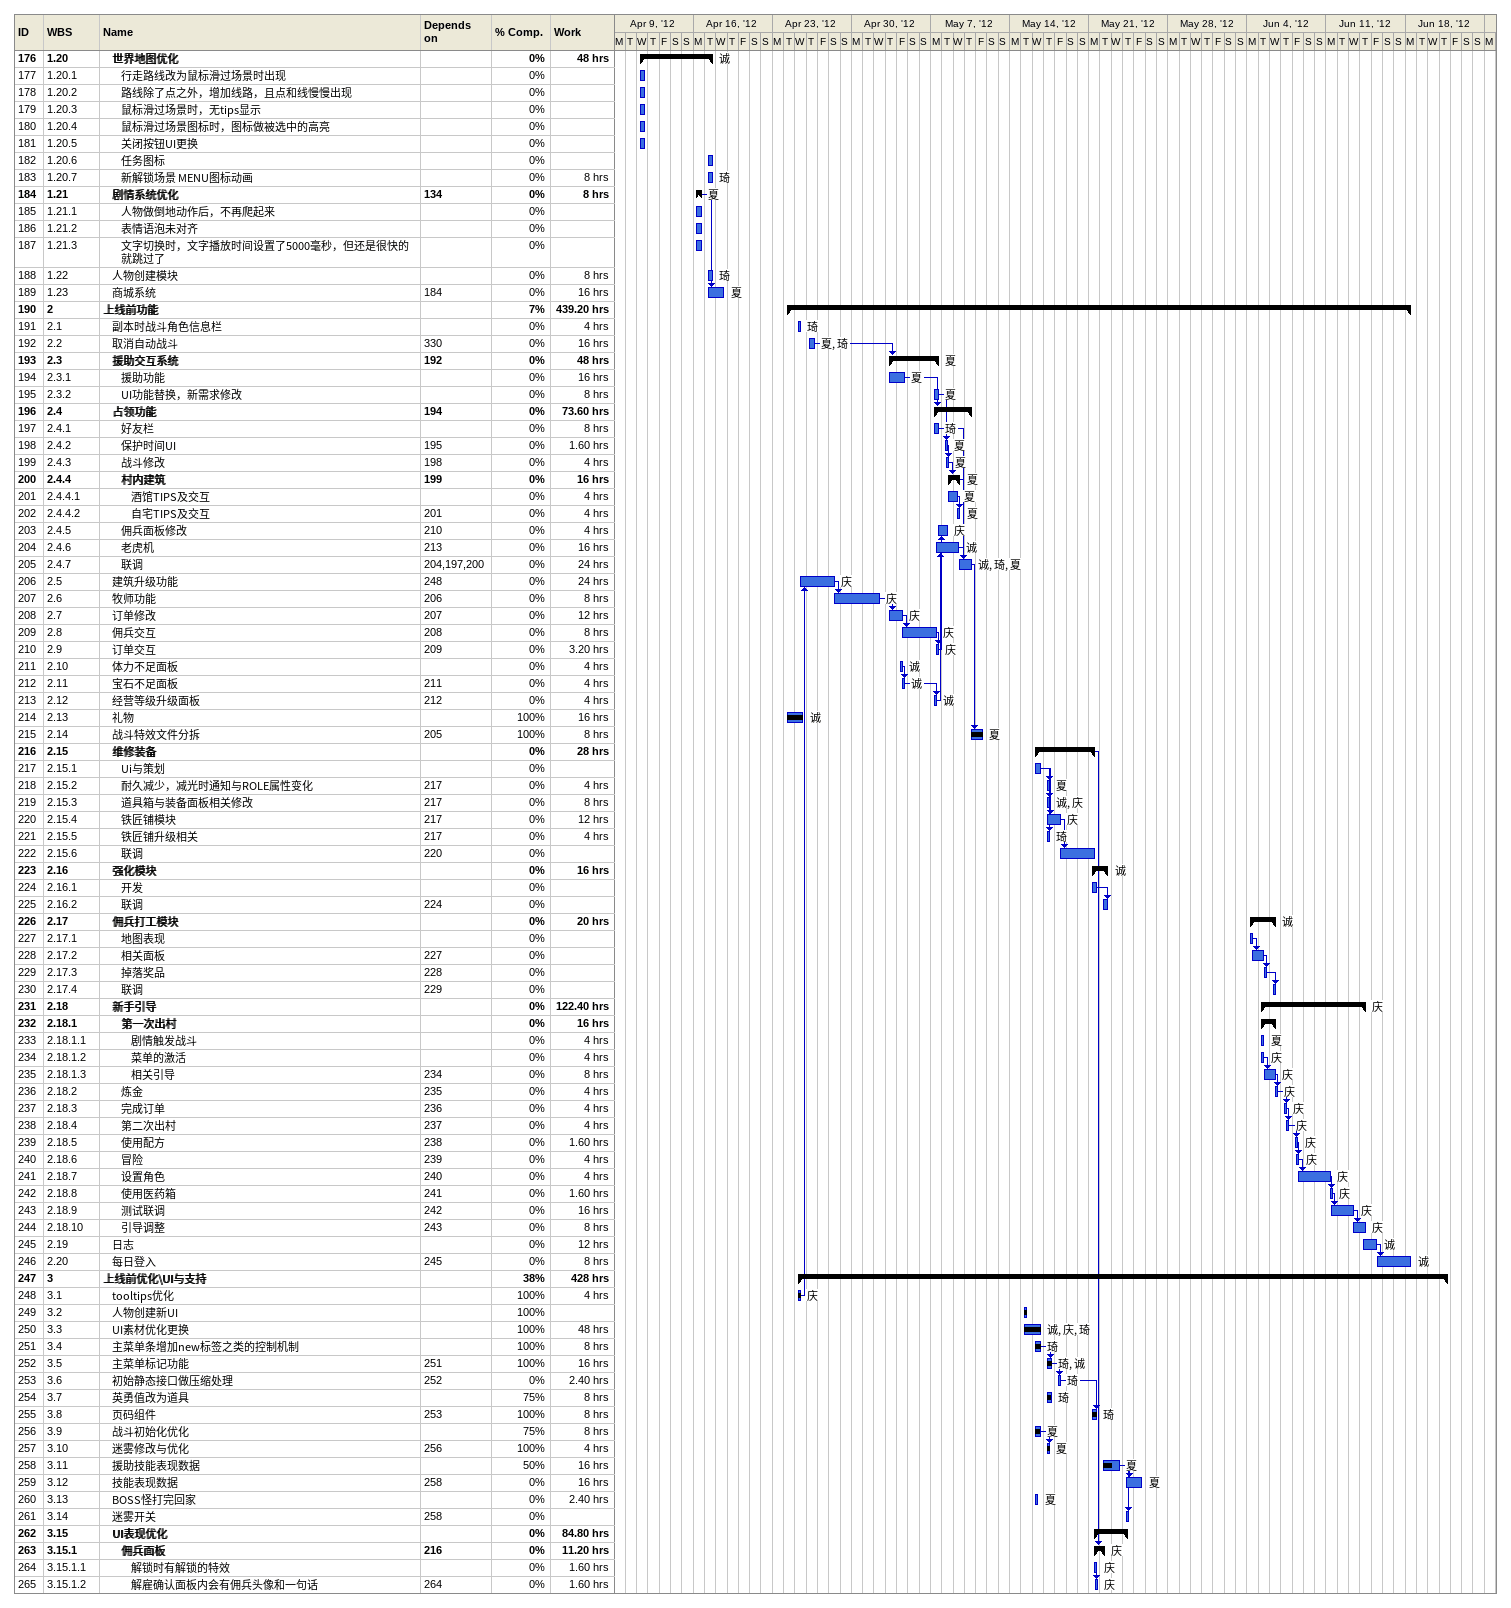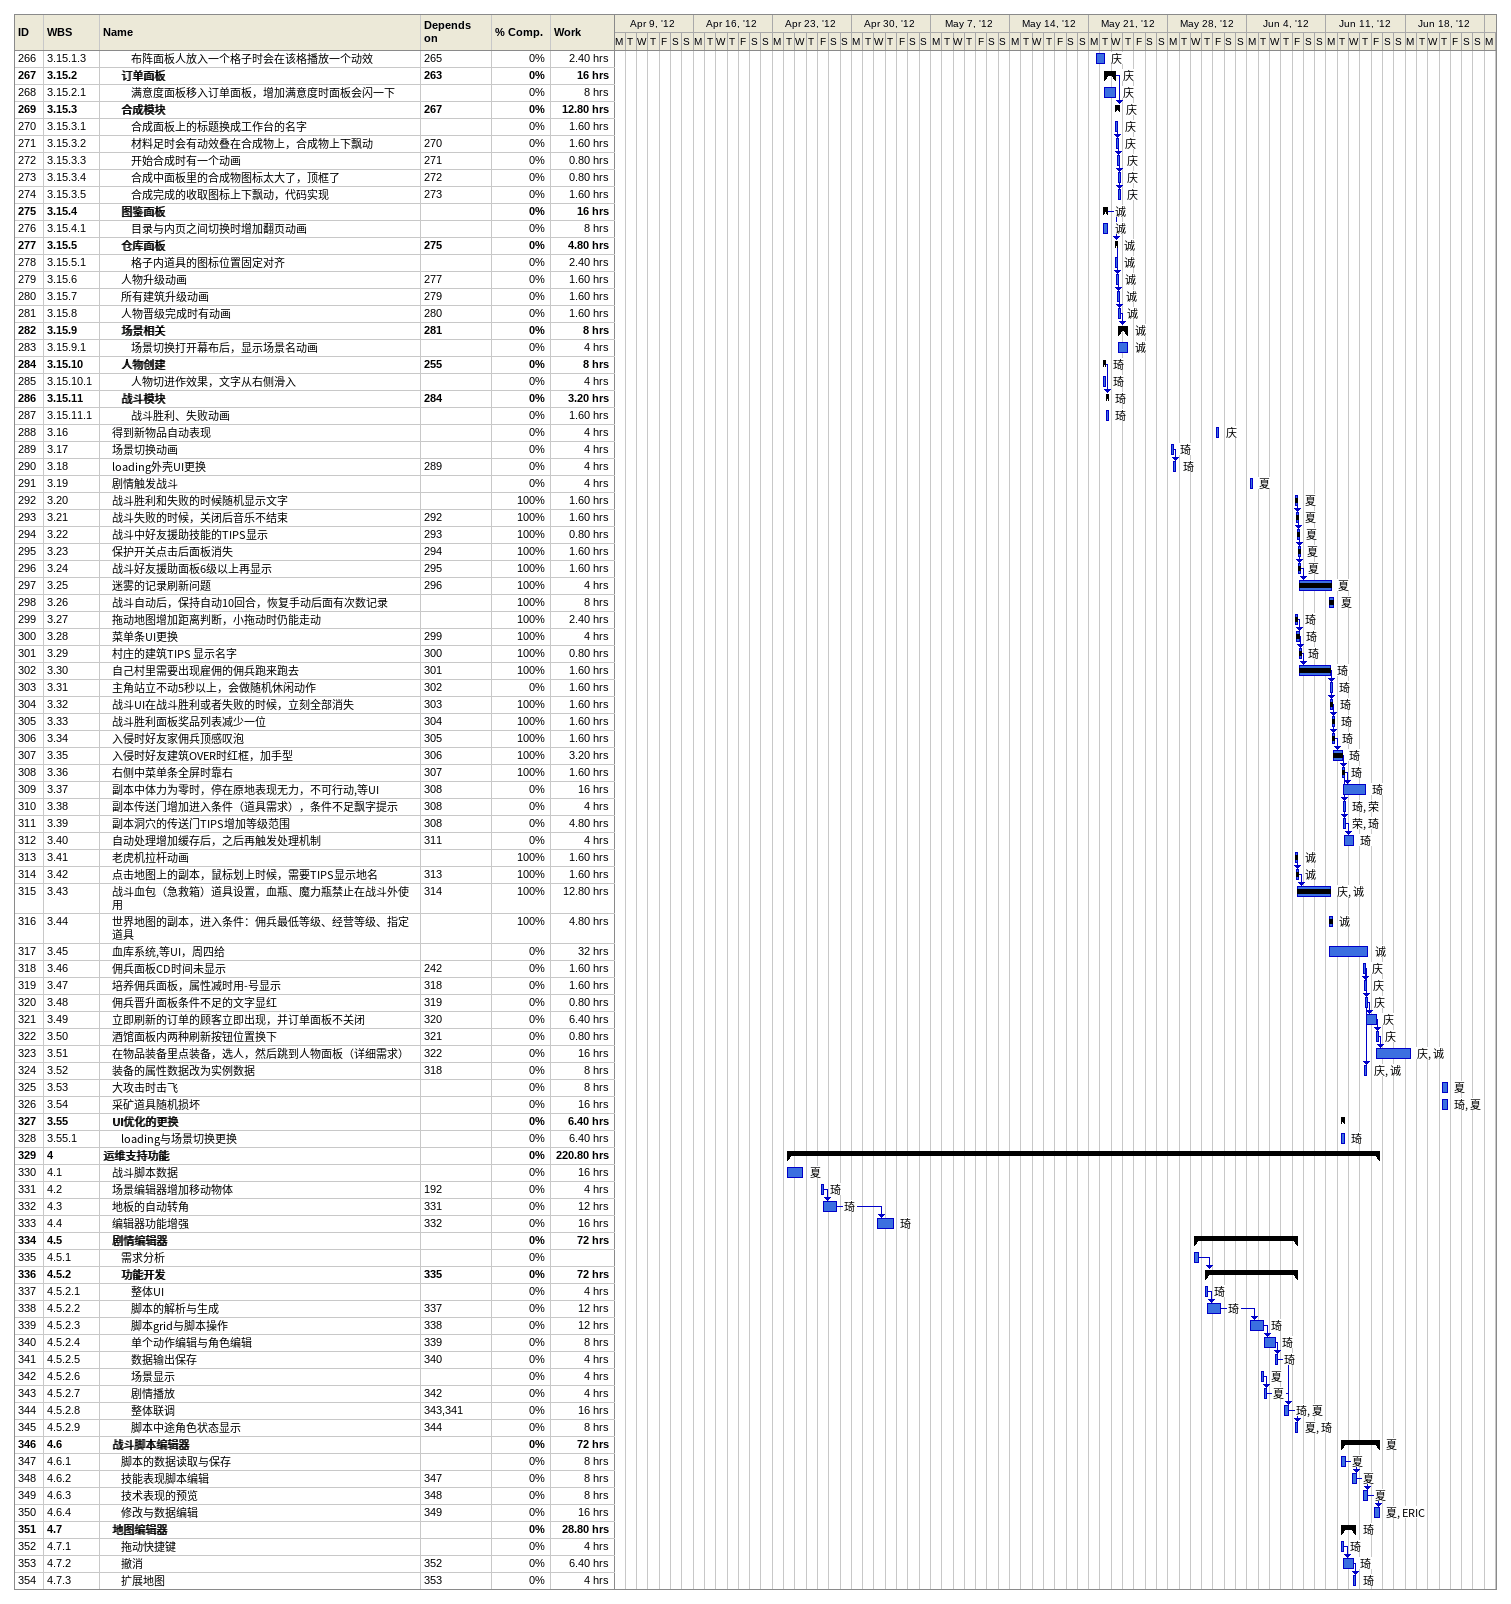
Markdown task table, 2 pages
| ID | WBS | Task | Start | Finish | Predecessors | Resources | % complete | Work (h) |
|---|---|---|---|---|---|---|---|---|
| 176 | 1.20 | **世界地图优化** | 2012-04-11 | 2012-04-17 |  | 诚 | 0 | 48 |
| 177 | 1.20.1 | 行走路线改为鼠标滑过场景时出现 | 2012-04-11 | 2012-04-11 |  |  | 0 |  |
| 178 | 1.20.2 | 路线除了点之外，增加线路，且点和线慢慢出现 | 2012-04-11 | 2012-04-11 |  |  | 0 |  |
| 179 | 1.20.3 | 鼠标滑过场景时，无tips显示 | 2012-04-11 | 2012-04-11 |  |  | 0 |  |
| 180 | 1.20.4 | 鼠标滑过场景图标时，图标做被选中的高亮 | 2012-04-11 | 2012-04-11 |  |  | 0 |  |
| 181 | 1.20.5 | 关闭按钮UI更换 | 2012-04-11 | 2012-04-11 |  |  | 0 |  |
| 182 | 1.20.6 | 任务图标 | 2012-04-17 | 2012-04-17 |  |  | 0 |  |
| 183 | 1.20.7 | 新解锁场景 MENU图标动画 | 2012-04-17 | 2012-04-17 |  | 琦 | 0 | 8 |
| 184 | 1.21 | **剧情系统优化** | 2012-04-16 | 2012-04-16 | 134 | 夏 | 0 | 8 |
| 185 | 1.21.1 | 人物做倒地动作后，不再爬起来 | 2012-04-16 | 2012-04-16 |  |  | 0 |  |
| 186 | 1.21.2 | 表情语泡未对齐 | 2012-04-16 | 2012-04-16 |  |  | 0 |  |
| 187 | 1.21.3 | 文字切换时，文字播放时间设置了5000毫秒，但还是很快的就跳过了 | 2012-04-16 | 2012-04-16 |  |  | 0 |  |
| 188 | 1.22 | 人物创建模块 | 2012-04-17 | 2012-04-17 |  | 琦 | 0 | 8 |
| 189 | 1.23 | 商城系统 | 2012-04-17 | 2012-04-18 | 184 | 夏 | 0 | 16 |
| 190 | 2 | **上线前功能** | 2012-04-24 | 2012-06-18 |  |  | 7 | 439.20 |
| 191 | 2.1 | 副本时战斗角色信息栏 | 2012-04-25 | 2012-04-25 |  | 琦 | 0 | 4 |
| 192 | 2.2 | 取消自动战斗 | 2012-04-26 | 2012-04-26 | 330 | 夏, 琦 | 0 | 16 |
| 193 | 2.3 | **援助交互系统** | 2012-05-03 | 2012-05-07 | 192 | 夏 | 0 | 48 |
| 194 | 2.3.1 | 援助功能 | 2012-05-03 | 2012-05-04 |  | 夏 | 0 | 16 |
| 195 | 2.3.2 | UI功能替换，新需求修改 | 2012-05-07 | 2012-05-07 |  | 夏 | 0 | 8 |
| 196 | 2.4 | **占领功能** | 2012-05-07 | 2012-05-10 | 194 |  | 0 | 73.60 |
| 197 | 2.4.1 | 好友栏 | 2012-05-07 | 2012-05-07 |  | 琦 | 0 | 8 |
| 198 | 2.4.2 | 保护时间UI | 2012-05-08 | 2012-05-08 | 195 | 夏 | 0 | 1.60 |
| 199 | 2.4.3 | 战斗修改 | 2012-05-08 | 2012-05-08 | 198 | 夏 | 0 | 4 |
| 200 | 2.4.4 | **村内建筑** | 2012-05-08 | 2012-05-09 | 199 | 夏 | 0 | 16 |
| 201 | 2.4.4.1 | 酒馆TIPS及交互 | 2012-05-08 | 2012-05-09 |  | 夏 | 0 | 4 |
| 202 | 2.4.4.2 | 自宅TIPS及交互 | 2012-05-09 | 2012-05-09 | 201 | 夏 | 0 | 4 |
| 203 | 2.4.5 | 佣兵面板修改 | 2012-05-07 | 2012-05-08 | 210 | 庆 | 0 | 4 |
| 204 | 2.4.6 | 老虎机 | 2012-05-07 | 2012-05-09 | 213 | 诚 | 0 | 16 |
| 205 | 2.4.7 | 联调 | 2012-05-09 | 2012-05-10 | 204, 197, 200 | 诚, 琦, 夏 | 0 | 24 |
| 206 | 2.5 | 建筑升级功能 | 2012-04-25 | 2012-04-28 | 248 | 庆 | 0 | 24 |
| 207 | 2.6 | 牧师功能 | 2012-04-28 | 2012-05-02 | 206 | 庆 | 0 | 8 |
| 208 | 2.7 | 订单修改 | 2012-05-03 | 2012-05-04 | 207 | 庆 | 0 | 12 |
| 209 | 2.8 | 佣兵交互 | 2012-05-04 | 2012-05-07 | 208 | 庆 | 0 | 8 |
| 210 | 2.9 | 订单交互 | 2012-05-07 | 2012-05-07 | 209 | 庆 | 0 | 3.20 |
| 211 | 2.10 | 体力不足面板 | 2012-05-04 | 2012-05-04 |  | 诚 | 0 | 4 |
| 212 | 2.11 | 宝石不足面板 | 2012-05-04 | 2012-05-04 | 211 | 诚 | 0 | 4 |
| 213 | 2.12 | 经营等级升级面板 | 2012-05-07 | 2012-05-07 | 212 | 诚 | 0 | 4 |
| 214 | 2.13 | 礼物 | 2012-04-24 | 2012-04-25 |  | 诚 | 100 | 16 |
| 215 | 2.14 | 战斗特效文件分拆 | 2012-05-10 | 2012-05-11 | 205 | 夏 | 100 | 8 |
| 216 | 2.15 | **维修装备** | 2012-05-16 | 2012-05-21 |  |  | 0 | 28 |
| 217 | 2.15.1 | Ui与策划 | 2012-05-16 | 2012-05-16 |  |  | 0 |  |
| 218 | 2.15.2 | 耐久减少，减光时通知与ROLE属性变化 | 2012-05-17 | 2012-05-17 | 217 | 夏 | 0 | 4 |
| 219 | 2.15.3 | 道具箱与装备面板相关修改 | 2012-05-17 | 2012-05-17 | 217 | 诚, 庆 | 0 | 8 |
| 220 | 2.15.4 | 铁匠铺模块 | 2012-05-17 | 2012-05-18 | 217 | 庆 | 0 | 12 |
| 221 | 2.15.5 | 铁匠铺升级相关 | 2012-05-17 | 2012-05-17 | 217 | 琦 | 0 | 4 |
| 222 | 2.15.6 | 联调 | 2012-05-18 | 2012-05-21 | 220 |  | 0 |  |
| 223 | 2.16 | **强化模块** | 2012-05-21 | 2012-05-22 |  | 诚 | 0 | 16 |
| 224 | 2.16.1 | 开发 | 2012-05-21 | 2012-05-21 |  |  | 0 |  |
| 225 | 2.16.2 | 联调 | 2012-05-22 | 2012-05-22 | 224 |  | 0 |  |
| 226 | 2.17 | **佣兵打工模块** | 2012-06-04 | 2012-06-06 |  | 诚 | 0 | 20 |
| 227 | 2.17.1 | 地图表现 | 2012-06-04 | 2012-06-04 |  |  | 0 |  |
| 228 | 2.17.2 | 相关面板 | 2012-06-04 | 2012-06-05 | 227 |  | 0 |  |
| 229 | 2.17.3 | 掉落奖品 | 2012-06-05 | 2012-06-05 | 228 |  | 0 |  |
| 230 | 2.17.4 | 联调 | 2012-06-06 | 2012-06-06 | 229 |  | 0 |  |
| 231 | 2.18 | **新手引导** | 2012-06-05 | 2012-06-14 |  | 庆 | 0 | 122.40 |
| 232 | 2.18.1 | **第一次出村** | 2012-06-05 | 2012-06-06 |  |  | 0 | 16 |
| 233 | 2.18.1.1 | 剧情触发战斗 | 2012-06-05 | 2012-06-05 |  | 夏 | 0 | 4 |
| 234 | 2.18.1.2 | 菜单的激活 | 2012-06-05 | 2012-06-05 |  | 庆 | 0 | 4 |
| 235 | 2.18.1.3 | 相关引导 | 2012-06-05 | 2012-06-06 | 234 | 庆 | 0 | 8 |
| 236 | 2.18.2 | 炼金 | 2012-06-06 | 2012-06-06 | 235 | 庆 | 0 | 4 |
| 237 | 2.18.3 | 完成订单 | 2012-06-07 | 2012-06-07 | 236 | 庆 | 0 | 4 |
| 238 | 2.18.4 | 第二次出村 | 2012-06-07 | 2012-06-07 | 237 | 庆 | 0 | 4 |
| 239 | 2.18.5 | 使用配方 | 2012-06-08 | 2012-06-08 | 238 | 庆 | 0 | 1.60 |
| 240 | 2.18.6 | 冒险 | 2012-06-08 | 2012-06-08 | 239 | 庆 | 0 | 4 |
| 241 | 2.18.7 | 设置角色 | 2012-06-08 | 2012-06-11 | 240 | 庆 | 0 | 4 |
| 242 | 2.18.8 | 使用医药箱 | 2012-06-11 | 2012-06-11 | 241 | 庆 | 0 | 1.60 |
| 243 | 2.18.9 | 测试联调 | 2012-06-11 | 2012-06-13 | 242 | 庆 | 0 | 16 |
| 244 | 2.18.10 | 引导调整 | 2012-06-13 | 2012-06-14 | 243 | 庆 | 0 | 8 |
| 245 | 2.19 | 日志 | 2012-06-14 | 2012-06-15 |  | 诚 | 0 | 12 |
| 246 | 2.20 | 每日登入 | 2012-06-15 | 2012-06-18 | 245 | 诚 | 0 | 8 |
| 247 | 3 | **上线前优化\UI与支持** | 2012-04-25 | 2012-06-21 |  |  | 38 | 428 |
| 248 | 3.1 | tooltips优化 | 2012-04-25 | 2012-04-25 |  | 庆 | 100 | 4 |
| 249 | 3.2 | 人物创建新UI | 2012-05-15 | 2012-05-15 |  |  | 100 |  |
| 250 | 3.3 | UI素材优化更换 | 2012-05-15 | 2012-05-16 |  | 诚, 庆, 琦 | 100 | 48 |
| 251 | 3.4 | 主菜单条增加new标签之类的控制机制 | 2012-05-16 | 2012-05-16 |  | 琦 | 100 | 8 |
| 252 | 3.5 | 主菜单标记功能 | 2012-05-17 | 2012-05-17 | 251 | 琦, 诚 | 100 | 16 |
| 253 | 3.6 | 初始静态接口做压缩处理 | 2012-05-18 | 2012-05-18 | 252 | 琦 | 0 | 2.40 |
| 254 | 3.7 | 英勇值改为道具 | 2012-05-17 | 2012-05-17 |  | 琦 | 75 | 8 |
| 255 | 3.8 | 页码组件 | 2012-05-21 | 2012-05-21 | 253 | 琦 | 100 | 8 |
| 256 | 3.9 | 战斗初始化优化 | 2012-05-16 | 2012-05-16 |  | 夏 | 75 | 8 |
| 257 | 3.10 | 迷雾修改与优化 | 2012-05-17 | 2012-05-17 | 256 | 夏 | 100 | 4 |
| 258 | 3.11 | 援助技能表现数据 | 2012-05-22 | 2012-05-23 |  | 夏 | 50 | 16 |
| 259 | 3.12 | 技能表现数据 | 2012-05-24 | 2012-05-25 | 258 | 夏 | 0 | 16 |
| 260 | 3.13 | BOSS怪打完回家 | 2012-05-16 | 2012-05-16 |  | 夏 | 0 | 2.40 |
| 261 | 3.14 | 迷雾开关 | 2012-05-24 | 2012-05-24 | 258 |  | 0 |  |
| 262 | 3.15 | **UI表现优化** | 2012-05-21 | 2012-05-24 |  |  | 0 | 84.80 |
| 263 | 3.15.1 | **佣兵面板** | 2012-05-21 | 2012-05-22 | 216 | 庆 | 0 | 11.20 |
| 264 | 3.15.1.1 | 解锁时有解锁的特效 | 2012-05-21 | 2012-05-21 |  | 庆 | 0 | 1.60 |
| 265 | 3.15.1.2 | 解雇确认面板内会有佣兵头像和一句话 | 2012-05-21 | 2012-05-21 | 264 | 庆 | 0 | 1.60 |
| 266 | 3.15.1.3 | 布阵面板人放入一个格子时会在该格播放一个动效 | 2012-05-21 | 2012-05-22 | 265 | 庆 | 0 | 2.40 |
| 267 | 3.15.2 | **订单面板** | 2012-05-22 | 2012-05-23 | 263 | 庆 | 0 | 16 |
| 268 | 3.15.2.1 | 满意度面板移入订单面板，增加满意度时面板会闪一下 | 2012-05-22 | 2012-05-23 |  | 庆 | 0 | 8 |
| 269 | 3.15.3 | **合成模块** | 2012-05-23 | 2012-05-23 | 267 | 庆 | 0 | 12.80 |
| 270 | 3.15.3.1 | 合成面板上的标题换成工作台的名字 | 2012-05-23 | 2012-05-23 |  | 庆 | 0 | 1.60 |
| 271 | 3.15.3.2 | 材料足时会有动效叠在合成物上，合成物上下飘动 | 2012-05-23 | 2012-05-23 | 270 | 庆 | 0 | 1.60 |
| 272 | 3.15.3.3 | 开始合成时有一个动画 | 2012-05-23 | 2012-05-23 | 271 | 庆 | 0 | 0.80 |
| 273 | 3.15.3.4 | 合成中面板里的合成物图标太大了，顶框了 | 2012-05-23 | 2012-05-23 | 272 | 庆 | 0 | 0.80 |
| 274 | 3.15.3.5 | 合成完成的收取图标上下飘动，代码实现 | 2012-05-23 | 2012-05-23 | 273 | 庆 | 0 | 1.60 |
| 275 | 3.15.4 | **图鉴面板** | 2012-05-22 | 2012-05-22 |  | 诚 | 0 | 16 |
| 276 | 3.15.4.1 | 目录与内页之间切换时增加翻页动画 | 2012-05-22 | 2012-05-22 |  | 诚 | 0 | 8 |
| 277 | 3.15.5 | **仓库面板** | 2012-05-23 | 2012-05-23 | 275 | 诚 | 0 | 4.80 |
| 278 | 3.15.5.1 | 格子内道具的图标位置固定对齐 | 2012-05-23 | 2012-05-23 |  | 诚 | 0 | 2.40 |
| 279 | 3.15.6 | 人物升级动画 | 2012-05-23 | 2012-05-23 | 277 | 诚 | 0 | 1.60 |
| 280 | 3.15.7 | 所有建筑升级动画 | 2012-05-23 | 2012-05-23 | 279 | 诚 | 0 | 1.60 |
| 281 | 3.15.8 | 人物晋级完成时有动画 | 2012-05-23 | 2012-05-23 | 280 | 诚 | 0 | 1.60 |
| 282 | 3.15.9 | **场景相关** | 2012-05-23 | 2012-05-24 | 281 | 诚 | 0 | 8 |
| 283 | 3.15.9.1 | 场景切换打开幕布后，显示场景名动画 | 2012-05-23 | 2012-05-24 |  | 诚 | 0 | 4 |
| 284 | 3.15.10 | **人物创建** | 2012-05-22 | 2012-05-22 | 255 | 琦 | 0 | 8 |
| 285 | 3.15.10.1 | 人物切进作效果，文字从右侧滑入 | 2012-05-22 | 2012-05-22 |  | 琦 | 0 | 4 |
| 286 | 3.15.11 | **战斗模块** | 2012-05-22 | 2012-05-22 | 284 | 琦 | 0 | 3.20 |
| 287 | 3.15.11.1 | 战斗胜利、失败动画 | 2012-05-22 | 2012-05-22 |  | 琦 | 0 | 1.60 |
| 288 | 3.16 | 得到新物品自动表现 | 2012-06-01 | 2012-06-01 |  | 庆 | 0 | 4 |
| 289 | 3.17 | 场景切换动画 | 2012-05-28 | 2012-05-28 |  | 琦 | 0 | 4 |
| 290 | 3.18 | loading外壳UI更换 | 2012-05-28 | 2012-05-28 | 289 | 琦 | 0 | 4 |
| 291 | 3.19 | 剧情触发战斗 | 2012-06-04 | 2012-06-04 |  | 夏 | 0 | 4 |
| 292 | 3.20 | 战斗胜利和失败的时候随机显示文字 | 2012-06-08 | 2012-06-08 |  | 夏 | 100 | 1.60 |
| 293 | 3.21 | 战斗失败的时候，关闭后音乐不结束 | 2012-06-08 | 2012-06-08 | 292 | 夏 | 100 | 1.60 |
| 294 | 3.22 | 战斗中好友援助技能的TIPS显示 | 2012-06-08 | 2012-06-08 | 293 | 夏 | 100 | 0.80 |
| 295 | 3.23 | 保护开关点击后面板消失 | 2012-06-08 | 2012-06-08 | 294 | 夏 | 100 | 1.60 |
| 296 | 3.24 | 战斗好友援助面板6级以上再显示 | 2012-06-08 | 2012-06-08 | 295 | 夏 | 100 | 1.60 |
| 297 | 3.25 | 迷雾的记录刷新问题 | 2012-06-08 | 2012-06-11 | 296 | 夏 | 100 | 4 |
| 298 | 3.26 | 战斗自动后，保持自动10回合，恢复手动后面有次数记录 | 2012-06-11 | 2012-06-11 |  | 夏 | 100 | 8 |
| 299 | 3.27 | 拖动地图增加距离判断，小拖动时仍能走动 | 2012-06-08 | 2012-06-08 |  | 琦 | 100 | 2.40 |
| 300 | 3.28 | 菜单条UI更换 | 2012-06-08 | 2012-06-08 | 299 | 琦 | 100 | 4 |
| 301 | 3.29 | 村庄的建筑TIPS 显示名字 | 2012-06-08 | 2012-06-08 | 300 | 琦 | 100 | 0.80 |
| 302 | 3.30 | 自己村里需要出现雇佣的佣兵跑来跑去 | 2012-06-08 | 2012-06-11 | 301 | 琦 | 100 | 1.60 |
| 303 | 3.31 | 主角站立不动5秒以上，会做随机休闲动作 | 2012-06-11 | 2012-06-11 | 302 | 琦 | 0 | 1.60 |
| 304 | 3.32 | 战斗UI在战斗胜利或者失败的时候，立刻全部消失 | 2012-06-11 | 2012-06-11 | 303 | 琦 | 100 | 1.60 |
| 305 | 3.33 | 战斗胜利面板奖品列表减少一位 | 2012-06-11 | 2012-06-11 | 304 | 琦 | 100 | 1.60 |
| 306 | 3.34 | 入侵时好友家佣兵顶感叹泡 | 2012-06-11 | 2012-06-11 | 305 | 琦 | 100 | 1.60 |
| 307 | 3.35 | 入侵时好友建筑OVER时红框，加手型 | 2012-06-11 | 2012-06-12 | 306 | 琦 | 100 | 3.20 |
| 308 | 3.36 | 右侧中菜单条全屏时靠右 | 2012-06-12 | 2012-06-12 | 307 | 琦 | 100 | 1.60 |
| 309 | 3.37 | 副本中体力为零时，停在原地表现无力，不可行动,等UI | 2012-06-12 | 2012-06-14 | 308 | 琦 | 0 | 16 |
| 310 | 3.38 | 副本传送门增加进入条件（道具需求），条件不足飘字提示 | 2012-06-12 | 2012-06-12 | 308 | 琦, 荣 | 0 | 4 |
| 311 | 3.39 | 副本洞穴的传送门TIPS增加等级范围 | 2012-06-12 | 2012-06-12 | 308 | 荣, 琦 | 0 | 4.80 |
| 312 | 3.40 | 自动处理增加缓存后，之后再触发处理机制 | 2012-06-12 | 2012-06-13 | 311 | 琦 | 0 | 4 |
| 313 | 3.41 | 老虎机拉杆动画 | 2012-06-08 | 2012-06-08 |  | 诚 | 100 | 1.60 |
| 314 | 3.42 | 点击地图上的副本，鼠标划上时候，需要TIPS显示地名 | 2012-06-08 | 2012-06-08 | 313 | 诚 | 100 | 1.60 |
| 315 | 3.43 | 战斗血包（急救箱）道具设置，血瓶、魔力瓶禁止在战斗外使用 | 2012-06-08 | 2012-06-11 | 314 | 庆, 诚 | 100 | 12.80 |
| 316 | 3.44 | 世界地图的副本，进入条件：佣兵最低等级、经营等级、指定道具 | 2012-06-11 | 2012-06-11 |  | 诚 | 100 | 4.80 |
| 317 | 3.45 | 血库系统,等UI，周四给 | 2012-06-11 | 2012-06-14 |  | 诚 | 0 | 32 |
| 318 | 3.46 | 佣兵面板CD时间未显示 | 2012-06-14 | 2012-06-14 | 242 | 庆 | 0 | 1.60 |
| 319 | 3.47 | 培养佣兵面板，属性减时用-号显示 | 2012-06-14 | 2012-06-14 | 318 | 庆 | 0 | 1.60 |
| 320 | 3.48 | 佣兵晋升面板条件不足的文字显红 | 2012-06-14 | 2012-06-14 | 319 | 庆 | 0 | 0.80 |
| 321 | 3.49 | 立即刷新的订单的顾客立即出现，并订单面板不关闭 | 2012-06-14 | 2012-06-15 | 320 | 庆 | 0 | 6.40 |
| 322 | 3.50 | 酒馆面板内两种刷新按钮位置换下 | 2012-06-15 | 2012-06-15 | 321 | 庆 | 0 | 0.80 |
| 323 | 3.51 | 在物品装备里点装备，选人，然后跳到人物面板（详细需求） | 2012-06-15 | 2012-06-18 | 322 | 庆, 诚 | 0 | 16 |
| 324 | 3.52 | 装备的属性数据改为实例数据 | 2012-06-14 | 2012-06-14 | 318 | 庆, 诚 | 0 | 8 |
| 325 | 3.53 | 大攻击时击飞 | 2012-06-21 | 2012-06-21 |  | 夏 | 0 | 8 |
| 326 | 3.54 | 采矿道具随机损坏 | 2012-06-21 | 2012-06-21 |  | 琦, 夏 | 0 | 16 |
| 327 | 3.55 | **UI优化的更换** | 2012-06-12 | 2012-06-12 |  |  | 0 | 6.40 |
| 328 | 3.55.1 | loading与场景切换更换 | 2012-06-12 | 2012-06-12 |  | 琦 | 0 | 6.40 |
| 329 | 4 | **运维支持功能** | 2012-04-24 | 2012-06-15 |  |  | 0 | 220.80 |
| 330 | 4.1 | 战斗脚本数据 | 2012-04-24 | 2012-04-25 |  | 夏 | 0 | 16 |
| 331 | 4.2 | 场景编辑器增加移动物体 | 2012-04-27 | 2012-04-27 | 192 | 琦 | 0 | 4 |
| 332 | 4.3 | 地板的自动转角 | 2012-04-27 | 2012-04-28 | 331 | 琦 | 0 | 12 |
| 333 | 4.4 | 编辑器功能增强 | 2012-05-02 | 2012-05-03 | 332 | 琦 | 0 | 16 |
| 334 | 4.5 | **剧情编辑器** | 2012-05-30 | 2012-06-08 |  |  | 0 | 72 |
| 335 | 4.5.1 | 需求分析 | 2012-05-30 | 2012-05-30 |  |  | 0 |  |
| 336 | 4.5.2 | **功能开发** | 2012-05-31 | 2012-06-08 | 335 |  | 0 | 72 |
| 337 | 4.5.2.1 | 整体UI | 2012-05-31 | 2012-05-31 |  | 琦 | 0 | 4 |
| 338 | 4.5.2.2 | 脚本的解析与生成 | 2012-05-31 | 2012-06-01 | 337 | 琦 | 0 | 12 |
| 339 | 4.5.2.3 | 脚本grid与脚本操作 | 2012-06-04 | 2012-06-05 | 338 | 琦 | 0 | 12 |
| 340 | 4.5.2.4 | 单个动作编辑与角色编辑 | 2012-06-05 | 2012-06-06 | 339 | 琦 | 0 | 8 |
| 341 | 4.5.2.5 | 数据输出保存 | 2012-06-06 | 2012-06-06 | 340 | 琦 | 0 | 4 |
| 342 | 4.5.2.6 | 场景显示 | 2012-06-05 | 2012-06-05 |  | 夏 | 0 | 4 |
| 343 | 4.5.2.7 | 剧情播放 | 2012-06-05 | 2012-06-05 | 342 | 夏 | 0 | 4 |
| 344 | 4.5.2.8 | 整体联调 | 2012-06-07 | 2012-06-07 | 343, 341 | 琦, 夏 | 0 | 16 |
| 345 | 4.5.2.9 | 脚本中途角色状态显示 | 2012-06-08 | 2012-06-08 | 344 | 夏, 琦 | 0 | 8 |
| 346 | 4.6 | **战斗脚本编辑器** | 2012-06-12 | 2012-06-15 |  | 夏 | 0 | 72 |
| 347 | 4.6.1 | 脚本的数据读取与保存 | 2012-06-12 | 2012-06-12 |  | 夏 | 0 | 8 |
| 348 | 4.6.2 | 技能表现脚本编辑 | 2012-06-13 | 2012-06-13 | 347 | 夏 | 0 | 8 |
| 349 | 4.6.3 | 技术表现的预览 | 2012-06-14 | 2012-06-14 | 348 | 夏 | 0 | 8 |
| 350 | 4.6.4 | 修改与数据编辑 | 2012-06-15 | 2012-06-15 | 349 | 夏, ERIC | 0 | 16 |
| 351 | 4.7 | **地图编辑器** | 2012-06-12 | 2012-06-13 |  | 琦 | 0 | 28.80 |
| 352 | 4.7.1 | 拖动快捷键 | 2012-06-12 | 2012-06-12 |  | 琦 | 0 | 4 |
| 353 | 4.7.2 | 撤消 | 2012-06-12 | 2012-06-13 | 352 | 琦 | 0 | 6.40 |
| 354 | 4.7.3 | 扩展地图 | 2012-06-13 | 2012-06-13 | 353 | 琦 | 0 | 4 |
